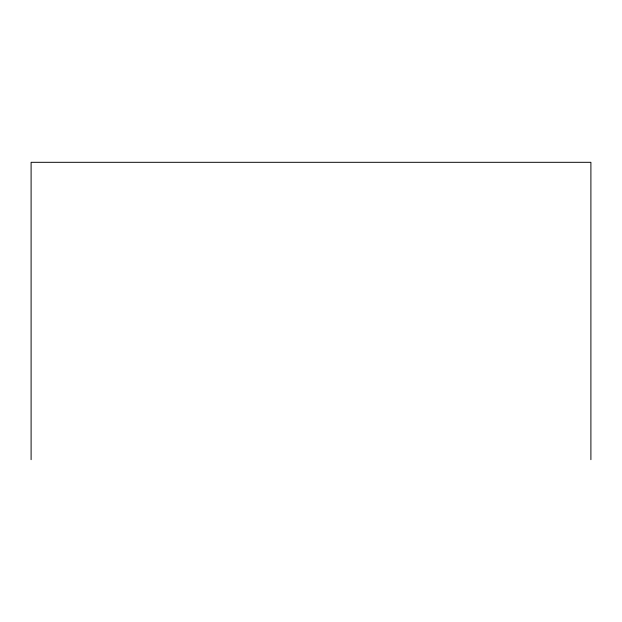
<?xml version="1.0" encoding="UTF-8"?>
<svg xmlns="http://www.w3.org/2000/svg" width="622" height="622" viewBox="0 0 622 622"><rect width="100%" height="100%" fill="white"/><g stroke="black" fill="none" stroke-linecap="round" stroke-linejoin="round"><path stroke-width="0.93" d="M590.9 459.689L590.9 162.311L31.1 162.311L31.1 459.689"/></g></svg>
